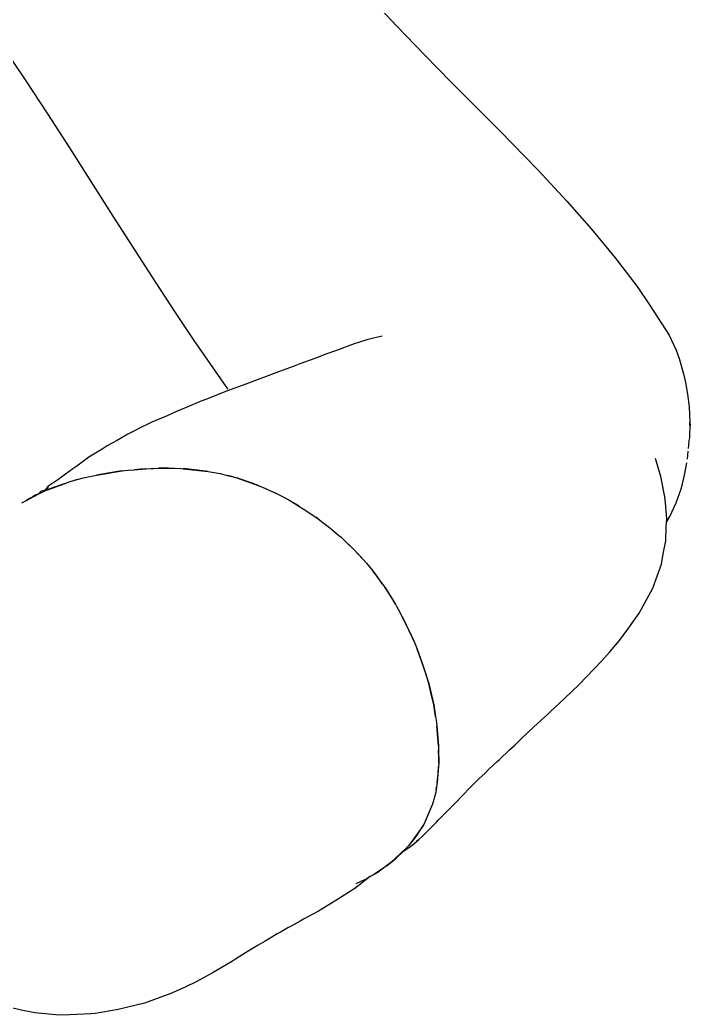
# Model space of a CAD drawing. Header units: millimetres. Extents: x -187347 to 135007, y -6415 to 292048.
# Drawn here: x -38408.9 to -38235.5, y 10495.9 to 10753.3 of the extents above; entities that cross this region are included whole.
import ezdxf

# ---------------------------------------------------------------- set-up
doc = ezdxf.new("R2010")
doc.units = ezdxf.units.MM
doc.header["$LTSCALE"] = 100
doc.layers.get('0').update_dxf_attribs({"lineweight": 18})
doc.layers.add('Layout Cabinplant', color=30, linetype='Continuous')

# ---------------------------------------------------------------- blocks, each defined once
blk = doc.blocks.new('CP_Giblet area_New')
at = {"color": 0, "linetype": 'Continuous'}
for p, q in [((-2799.95, -1846.78), (-2793.17, -1845.11)), ((-2793.17, -1845.11), (-2787.14, -1844.08)), ((-2787.14, -1844.08), (-2786.1, -1843.95)), ((-2786.1, -1843.95), (-2778.79, -1843.66)), ((-2778.79, -1843.66), (-2776.93, -1843.74)), ((-2776.93, -1843.74), (-2771.58, -1844.28)), ((-2771.58, -1844.28), (-2768.01, -1844.94)), ((-2768.01, -1844.94), (-2764.84, -1845.72)), ((-2806.72, -1849.26), (-2799.95, -1846.78)), ((-2813.48, -1852.36), (-2810.49, -1850.91)), ((-2810.49, -1850.91), (-2806.72, -1849.26)), ((-2817.7, -1854.69), (-2813.48, -1852.36)), ((-2821.21, -1856.73), (-2817.7, -1854.69)), ((-2826.07, -1859.77), (-2823.48, -1858.14)), ((-2823.48, -1858.14), (-2822.67, -1857.65)), ((-2822.67, -1857.65), (-2821.21, -1856.73)), ((-2829.32, -1861.75), (-2827.6, -1860.68)), ((-2827.6, -1860.68), (-2826.07, -1859.77)), ((-2834.29, -1864.65), (-2832.41, -1863.58)), ((-2832.41, -1863.58), (-2831.19, -1862.83)), ((-2831.19, -1862.83), (-2829.32, -1861.75)), ((-2837.88, -1866.71), (-2837.01, -1866.2)), ((-2837.01, -1866.2), (-2835.25, -1865.23)), ((-2835.25, -1865.23), (-2834.29, -1864.65)), ((-2844.94, -1870.57), (-2841.04, -1868.44)), ((-2841.04, -1868.44), (-2840.24, -1867.99)), ((-2840.24, -1867.99), (-2837.88, -1866.71)), ((-2849.47, -1873.31), (-2844.94, -1870.57)), ((-2854.37, -1876.45), (-2849.47, -1873.31)), ((-2858.3, -1879.49), (-2854.37, -1876.45)), ((-2858.3, -1879.49), (-2857.63, -1879.11)), ((-2857.63, -1879.11), (-2857.03, -1878.78)), ((-2857.03, -1878.78), (-2854.64, -1877.62)), ((-2863.63, -1883.11), (-2860.29, -1880.56)), ((-2862.1, -1881.92), (-2861.58, -1881.58)), ((-2861.58, -1881.58), (-2859.4, -1880.16)), ((-2860.29, -1880.56), (-2858.83, -1879.79)), ((-2859.4, -1880.16), (-2858.83, -1879.79)), ((-2858.83, -1879.79), (-2858.3, -1879.49)), ((-2858.83, -1879.79), (-2858.3, -1879.49)), ((-2867.49, -1886.63), (-2863.63, -1883.11)), ((-2865.04, -1884.26), (-2866.97, -1886.08)), ((-2865.04, -1884.26), (-2866.97, -1886.08)), ((-2863.63, -1883.11), (-2865.04, -1884.26)), ((-2863.63, -1883.11), (-2865.04, -1884.26)), ((-2862.71, -1882.38), (-2863.63, -1883.11)), ((-2863.63, -1883.11), (-2862.71, -1882.38)), ((-2862.71, -1882.38), (-2862.1, -1881.92)), ((-2866.97, -1886.08), (-2868.84, -1887.34)), ((-2868.29, -1887.55), (-2867.49, -1886.63)), ((-2872.08, -1892.82), (-2868.29, -1887.55)), ((-2870.86, -1889.06), (-2871.88, -1889.99)), ((-2871.88, -1889.99), (-2870.86, -1889.06)), ((-2869.59, -1887.97), (-2870.86, -1889.06)), ((-2870.86, -1889.06), (-2870.27, -1888.54)), ((-2868.96, -1888.29), (-2870.2, -1889.89)), ((-2868.84, -1887.34), (-2869.59, -1887.97)), ((-2868.29, -1887.55), (-2868.96, -1888.29)), ((-2873.92, -1892.02), (-2875.49, -1893.56)), ((-2873.34, -1891.43), (-2873.92, -1892.02)), ((-2872.79, -1890.88), (-2873.34, -1891.43)), ((-2871.88, -1889.99), (-2872.79, -1890.88)), ((-2870.2, -1889.89), (-2872.08, -1892.82)), ((-2876.02, -1894.14), (-2877.31, -1895.44)), ((-2875.49, -1893.56), (-2876.02, -1894.14)), ((-2874.42, -1898.19), (-2872.08, -1892.82)), ((-2872.63, -1893.85), (-2874.19, -1897.5)), ((-2872.08, -1892.82), (-2872.63, -1893.85)), ((-2878.94, -1897.12), (-2880.49, -1898.67)), ((-2877.31, -1895.44), (-2878.94, -1897.12)), ((-2880.49, -1898.67), (-2882.2, -1900.51)), ((-2875.17, -1900.97), (-2874.42, -1898.19)), ((-2882.2, -1900.51), (-2884.2, -1902.56)), ((-2875.59, -1903.23), (-2875.38, -1901.96)), ((-2875.38, -1901.96), (-2875.5, -1902.68)), ((-2875.38, -1901.96), (-2875.17, -1900.97)), ((-2886.51, -1904.84), (-2887.93, -1906.19)), ((-2885.07, -1903.4), (-2886.51, -1904.84)), ((-2884.2, -1902.56), (-2885.07, -1903.4)), ((-2876.02, -1907.97), (-2875.65, -1903.86)), ((-2875.65, -1903.86), (-2875.92, -1906.08)), ((-2875.65, -1903.86), (-2875.59, -1903.23)), ((-2889.04, -1907.28), (-2891.05, -1909.16)), ((-2887.93, -1906.19), (-2889.04, -1907.28)), ((-2875.92, -1906.08), (-2876.02, -1907.97)), ((-2891.72, -1909.81), (-2894.34, -1912.24)), ((-2891.05, -1909.16), (-2891.72, -1909.81)), ((-2876.05, -1908.85), (-2876.06, -1910.22)), ((-2876.05, -1908.85), (-2876.02, -1907.97)), ((-2875.99, -1912.23), (-2876.05, -1908.85)), ((-2894.34, -1912.24), (-2895.71, -1913.5)), ((-2876.06, -1910.22), (-2875.99, -1912.23)), ((-2875.97, -1913.4), (-2875.99, -1912.23)), ((-2897.46, -1915.18), (-2900.66, -1918.19)), ((-2895.71, -1913.5), (-2897.46, -1915.18)), ((-2875.97, -1913.4), (-2875.92, -1914.36)), ((-2875.57, -1918.51), (-2875.97, -1913.4)), ((-2875.92, -1914.36), (-2875.57, -1918.51)), ((-2900.66, -1918.19), (-2904.15, -1921.45)), ((-2875.47, -1919.36), (-2875.57, -1918.51)), ((-2875.23, -1920.88), (-2875.47, -1919.36)), ((-2904.83, -1922.08), (-2908.55, -1925.58)), ((-2904.15, -1921.45), (-2904.83, -1922.08)), ((-2874.74, -1923.92), (-2875.23, -1920.88)), ((-2875.23, -1920.88), (-2874.96, -1922.75)), ((-2874.96, -1922.75), (-2874.74, -1923.92)), ((-2873.46, -1929.41), (-2874.74, -1923.92)), ((-2874.74, -1923.92), (-2874.04, -1927.14)), ((-2910.44, -1927.37), (-2912.33, -1929.19)), ((-2908.55, -1925.58), (-2910.44, -1927.37)), ((-2874.04, -1927.14), (-2873.46, -1929.41)), ((-2912.33, -1929.19), (-2916.18, -1933.13)), ((-2871.71, -1934.95), (-2873.46, -1929.41)), ((-2873.46, -1929.41), (-2872.76, -1931.77)), ((-2916.18, -1933.13), (-2918.19, -1935.3)), ((-2872.76, -1931.77), (-2871.71, -1934.95)), ((-2918.19, -1935.3), (-2920.31, -1937.65)), ((-2870.43, -1938.32), (-2871.71, -1934.95)), ((-2871.71, -1934.95), (-2871.07, -1936.71)), ((-2920.31, -1937.65), (-2922.8, -1940.54)), ((-2871.07, -1936.71), (-2870.43, -1938.32)), ((-2870.01, -1939.42), (-2870.43, -1938.32)), ((-2922.8, -1940.54), (-2925, -1943.47)), ((-2869.58, -1940.46), (-2870.01, -1939.42)), ((-2868.92, -1941.95), (-2869.58, -1940.46)), ((-2869.58, -1940.46), (-2869.24, -1941.23)), ((-2925, -1943.47), (-2927.88, -1947.61)), ((-2869.24, -1941.23), (-2868.92, -1941.95)), ((-2865.97, -1947.91), (-2868.92, -1941.95)), ((-2868.92, -1941.95), (-2867.09, -1945.81)), ((-2867.09, -1945.81), (-2866.28, -1947.36)), ((-2927.88, -1947.61), (-2930.92, -1953.12)), ((-2866.28, -1947.36), (-2865.97, -1947.91)), ((-2865.15, -1949.42), (-2865.97, -1947.91)), ((-2864.84, -1949.92), (-2865.15, -1949.42)), ((-2862.07, -1954.34), (-2864.84, -1949.92)), ((-2864.84, -1949.92), (-2864.23, -1950.98)), ((-2864.23, -1950.98), (-2863.11, -1952.8)), ((-2930.92, -1953.12), (-2931.44, -1954.13)), ((-2863.11, -1952.8), (-2862.07, -1954.34)), ((-2931.44, -1954.13), (-2933.63, -1960.28)), ((-2861.44, -1955.26), (-2862.07, -1954.34)), ((-2858.96, -1958.61), (-2861.44, -1955.26)), ((-2861.44, -1955.26), (-2861, -1955.92)), ((-2861, -1955.92), (-2859.37, -1958.11)), ((-2859.37, -1958.11), (-2858.96, -1958.61)), ((-2857.37, -1960.58), (-2858.96, -1958.61)), ((-2933.63, -1960.28), (-2934.11, -1962.97)), ((-2854.19, -1964.03), (-2857.37, -1960.58)), ((-2857.37, -1960.58), (-2855.04, -1963.16)), ((-2934.11, -1962.97), (-2934.77, -1966.31)), ((-2851.92, -1966.2), (-2854.19, -1964.03)), ((-2854.19, -1964.03), (-2853.32, -1964.91)), ((-2934.77, -1966.31), (-2934.89, -1969.91)), ((-2853.32, -1964.91), (-2851.92, -1966.2)), ((-2850.69, -1967.35), (-2851.92, -1966.2)), ((-2850.16, -1967.83), (-2850.69, -1967.35)), ((-2847.75, -1969.83), (-2850.16, -1967.83)), ((-2934.96, -1971.13), (-2935.84, -1972.63)), ((-2934.89, -1969.91), (-2935.01, -1972.15)), ((-2846.1, -1971.11), (-2847.75, -1969.83)), ((-2844.85, -1972.04), (-2846.1, -1971.11)), ((-2935.84, -1972.63), (-2937.47, -1976.14)), ((-2935.01, -1972.15), (-2934.66, -1976.18)), ((-2844.25, -1972.47), (-2844.85, -1972.04)), ((-2844.85, -1972.04), (-2844.25, -1972.47)), ((-2841, -1974.66), (-2844.25, -1972.47)), ((-2937.47, -1976.14), (-2938.76, -1979.81)), ((-2934.66, -1976.18), (-2934.55, -1977.75)), ((-2839.85, -1975.35), (-2841, -1974.66)), ((-2838.63, -1976.08), (-2839.85, -1975.35)), ((-2839.85, -1975.35), (-2839.26, -1975.74)), ((-2839.26, -1975.74), (-2838.63, -1976.08)), ((-2837.5, -1976.76), (-2838.63, -1976.08)), ((-2835.96, -1977.61), (-2837.5, -1976.76)), ((-2769.22, -1976.67), (-2772.46, -1978.4)), ((-2771.02, -1977.74), (-2769.22, -1976.67)), ((-2770.2, -1977.26), (-2769.22, -1976.67)), ((-2768.24, -1976.15), (-2769.22, -1976.67)), ((-2768.24, -1976.15), (-2769.22, -1976.67)), ((-2934.55, -1977.75), (-2933.69, -1982.09)), ((-2834.28, -1978.47), (-2835.96, -1977.61)), ((-2833.52, -1978.84), (-2834.28, -1978.47)), ((-2834.28, -1978.47), (-2833.52, -1978.84)), ((-2830.43, -1980.25), (-2833.52, -1978.84)), ((-2774.87, -1979.51), (-2779.4, -1981.2)), ((-2776.16, -1980.09), (-2774.87, -1979.51)), ((-2774.9, -1980.36), (-2774, -1979.19)), ((-2774.9, -1980.36), (-2774.87, -1979.51)), ((-2774, -1979.19), (-2774.87, -1979.51)), ((-2774.87, -1979.51), (-2773.24, -1979.22)), ((-2772.46, -1978.4), (-2774, -1979.19)), ((-2773.24, -1979.22), (-2772.46, -1978.4)), ((-2772.46, -1978.4), (-2771.02, -1977.74)), ((-2772.46, -1978.4), (-2771.66, -1978.19)), ((-2771.66, -1978.19), (-2771.02, -1977.74)), ((-2771.02, -1977.74), (-2770.2, -1977.26)), ((-2939.1, -1981.11), (-2939.62, -1983.3)), ((-2938.76, -1979.81), (-2939.1, -1981.11)), ((-2933.69, -1982.09), (-2933.53, -1983)), ((-2829.32, -1980.64), (-2830.43, -1980.25)), ((-2823.78, -1982.61), (-2829.32, -1980.64)), ((-2829.32, -1980.64), (-2827.78, -1981.3)), ((-2827.78, -1981.3), (-2825.31, -1982.16)), ((-2825.31, -1982.16), (-2823.78, -1982.61)), ((-2782.56, -1982.18), (-2784.2, -1982.63)), ((-2781.03, -1981.75), (-2782.56, -1982.18)), ((-2782.56, -1982.18), (-2781.77, -1981.98)), ((-2780.49, -1981.6), (-2781.03, -1981.75)), ((-2779.4, -1981.2), (-2780.49, -1981.6)), ((-2779.54, -1983.6), (-2777.56, -1982.12)), ((-2779.4, -1981.2), (-2776.16, -1980.09)), ((-2777.56, -1982.12), (-2774.9, -1980.36)), ((-2777.56, -1982.12), (-2774.9, -1980.36)), ((-2939.62, -1983.3), (-2940.18, -1986.54)), ((-2933.53, -1983), (-2932.14, -1987.63)), ((-2822.84, -1982.88), (-2823.78, -1982.61)), ((-2821.29, -1983.27), (-2822.84, -1982.88)), ((-2822.84, -1982.88), (-2822.09, -1983.1)), ((-2822.09, -1983.1), (-2821.29, -1983.27)), ((-2819.48, -1983.72), (-2821.29, -1983.27)), ((-2816.41, -1984.3), (-2819.48, -1983.72)), ((-2816.41, -1984.3), (-2810.69, -1984.96)), ((-2809.9, -1984.99), (-2816.41, -1984.3)), ((-2797.28, -1984.75), (-2800.32, -1984.97)), ((-2798.97, -1984.92), (-2797.28, -1984.75)), ((-2795.72, -1984.63), (-2797.28, -1984.75)), ((-2794.83, -1984.53), (-2795.72, -1984.63)), ((-2794.2, -1984.44), (-2794.83, -1984.53)), ((-2787.49, -1983.37), (-2794.2, -1984.44)), ((-2794.2, -1984.44), (-2792.99, -1984.3)), ((-2792.99, -1984.3), (-2787.49, -1983.37)), ((-2786.65, -1983.18), (-2787.49, -1983.37)), ((-2784.2, -1982.63), (-2786.65, -1983.18)), ((-2781.4, -1985), (-2779.54, -1983.6)), ((-2810.69, -1984.96), (-2809.9, -1984.99)), ((-2809.36, -1985.04), (-2809.9, -1984.99)), ((-2807.66, -1985.11), (-2809.36, -1985.04)), ((-2806.13, -1985.11), (-2807.66, -1985.11)), ((-2803.53, -1985.1), (-2806.13, -1985.11)), ((-2806.13, -1985.11), (-2804.84, -1985.15)), ((-2804.84, -1985.15), (-2803.53, -1985.1)), ((-2802.17, -1985.09), (-2803.53, -1985.1)), ((-2801.66, -1985.07), (-2802.17, -1985.09)), ((-2800.32, -1984.97), (-2801.66, -1985.07)), ((-2800.32, -1984.97), (-2798.97, -1984.92)), ((-2785.55, -1987.98), (-2782.44, -1985.7)), ((-2782.44, -1985.7), (-2781.4, -1985)), ((-2940.35, -1987.43), (-2940.57, -1989.57)), ((-2788.99, -1990.05), (-2785.55, -1987.98)), ((-2940.84, -1992.32), (-2940.96, -1993)), ((-2940.77, -1991.02), (-2940.84, -1992.32)), ((-2940.67, -1990.22), (-2940.77, -1991.02)), ((-2795.66, -1993.96), (-2792.71, -1992.23)), ((-2792.71, -1992.23), (-2790.3, -1990.88)), ((-2790.3, -1990.88), (-2788.99, -1990.05)), ((-2941.03, -1994.27), (-2941.06, -1995.34)), ((-2941.03, -1994.27), (-2941.06, -1995.34)), ((-2940.96, -1993), (-2941.03, -1994.27)), ((-2940.96, -1993), (-2941.03, -1994.27)), ((-2799.15, -1995.78), (-2796.62, -1994.44)), ((-2796.62, -1994.44), (-2795.66, -1993.96)), ((-2941.06, -1995.34), (-2941.01, -1997.01)), ((-2941.06, -1995.34), (-2941.06, -1996.08)), ((-2941.01, -1997.01), (-2941.06, -1996.08)), ((-2940.8, -2000.99), (-2941.01, -1997.01)), ((-2940.91, -1998.94), (-2941.01, -1997.01)), ((-2805.77, -1998.69), (-2801.82, -1997.01)), ((-2801.82, -1997.01), (-2800.97, -1996.61)), ((-2800.97, -1996.61), (-2799.15, -1995.78)), ((-2810.73, -2000.8), (-2808.36, -1999.85)), ((-2808.36, -1999.85), (-2805.77, -1998.69)), ((-2940.35, -2004.28), (-2940.8, -2000.99)), ((-2815.84, -2002.92), (-2814.78, -2002.52)), ((-2814.78, -2002.52), (-2810.73, -2000.8)), ((-2939.9, -2007.29), (-2940.35, -2004.28)), ((-2827.08, -2007.21), (-2821.13, -2005.07)), ((-2821.13, -2005.07), (-2815.84, -2002.92)), ((-2939.34, -2009.57), (-2939.9, -2007.29)), ((-2832.79, -2009.34), (-2827.74, -2007.48)), ((-2827.74, -2007.48), (-2827.08, -2007.21)), ((-2820.98, -2006.28), (-2821.52, -2005.56)), ((-2812.69, -2018.2), (-2820.98, -2006.28)), ((-2938.27, -2013.55), (-2939.34, -2009.57)), ((-2838.4, -2011.45), (-2833.87, -2009.8)), ((-2833.87, -2009.8), (-2832.79, -2009.34)), ((-2843.99, -2013.53), (-2840.14, -2012.17)), ((-2840.14, -2012.17), (-2838.4, -2011.45)), ((-2937.42, -2015.65), (-2938.27, -2013.55)), ((-2935.68, -2019.57), (-2937.42, -2015.65)), ((-2854.21, -2017.27), (-2849.6, -2015.57)), ((-2849.6, -2015.57), (-2846.81, -2014.64)), ((-2846.81, -2014.64), (-2843.99, -2013.53)), ((-2857.69, -2018.43), (-2855.31, -2017.61)), ((-2855.31, -2017.61), (-2854.21, -2017.27)), ((-2807.88, -2025.42), (-2812.69, -2018.2)), ((-2930.76, -2027.1), (-2935.68, -2019.57)), ((-2861.38, -2019.28), (-2857.69, -2018.43)), ((-2802.71, -2033.3), (-2807.88, -2025.42)), ((-2927.35, -2032.17), (-2930.76, -2027.1)), ((-2921.66, -2039.51), (-2927.35, -2032.17)), ((-2791.75, -2050.33), (-2802.71, -2033.3)), ((-2915.55, -2046.97), (-2921.66, -2039.51)), ((-2909.21, -2054.24), (-2915.55, -2046.97)), ((-2780.54, -2067.97), (-2791.75, -2050.33)), ((-2901.7, -2062.3), (-2909.21, -2054.24)), ((-2891.82, -2072.4), (-2901.7, -2062.3)), ((-2774.88, -2076.78), (-2780.54, -2067.97)), ((-2879.28, -2085.02), (-2891.82, -2072.4)), ((-2769.1, -2085.58), (-2774.88, -2076.78)), ((-2872.35, -2092.07), (-2879.28, -2085.02)), ((-2763.23, -2094.33), (-2769.1, -2085.58)), ((-2865.2, -2099.48), (-2872.35, -2092.07)), ((-2857.98, -2107.15), (-2865.2, -2099.48))]:
    blk.add_line(p, q, dxfattribs=at)

msp = doc.modelspace()

# ---------------------------------------------------------------- block references
at = {"layer": 'Layout Cabinplant', "rotation": 180}
msp.add_blockref('CP_Giblet area_New', (-41176.61, 8652.23, 0), dxfattribs=at)

doc.saveas('drawing.dxf')
